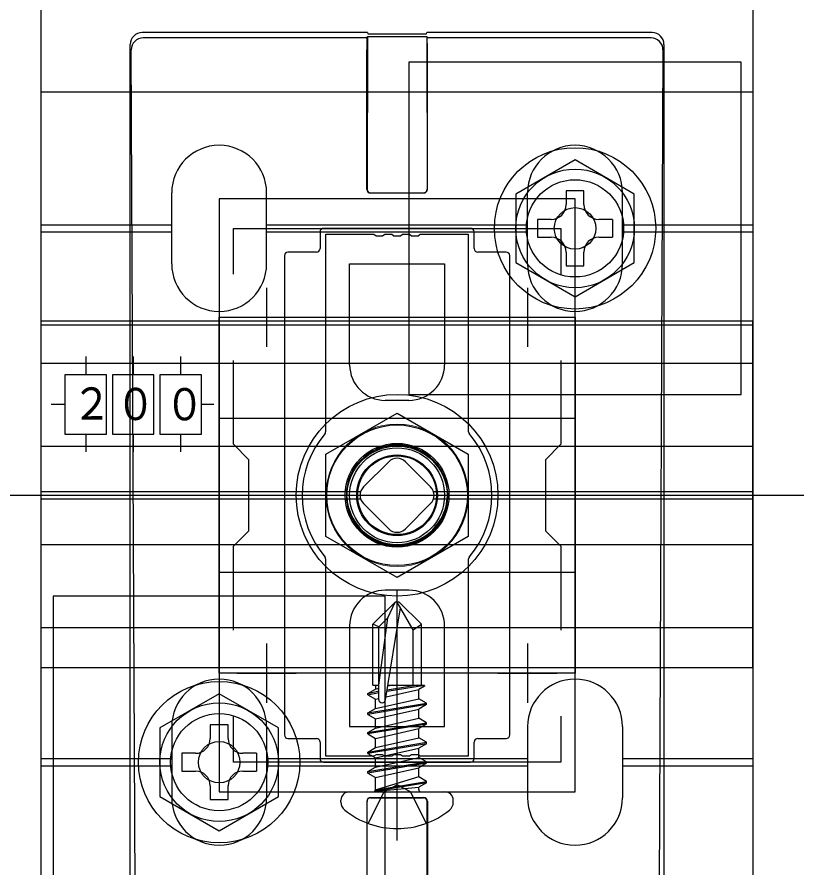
# Model space of a CAD drawing. Units: millimetres, scale not verified. Extents: x -875 to 875, y -1300 to 1294.
# Drawn here: x -292.5 to -226.8, y 92.4 to 164.2 of the extents above; entities that cross this region are included whole.
import ezdxf
from ezdxf.enums import TextEntityAlignment as Align

# ---------------------------------------------------------------- set-up
doc = ezdxf.new("R2010")
doc.units = ezdxf.units.MM
doc.header["$LTSCALE"] = 8
for name, color, linetype in [('0-2_YKK_11', 7, 'Continuous'), ('0-5_YKK_13', 4, 'Continuous'), ('0-9_YSS_K', 3, 'Continuous')]:
    doc.layers.add(name, color=color, linetype=linetype)
doc.layers.add('0-4_YKK_12', color=2, linetype='Continuous', lineweight=18)
doc.styles.add('ＭＳ ゴシック', font='')
doc.styles.get('ＭＳ ゴシック').set_extended_font_data('MS Gothic')

msp = doc.modelspace()

# ---------------------------------------------------------------- linework, layer by layer
at = {"layer": '0-2_YKK_11'}
for p, q in [((-271.5, 141.349), (-271.5, 136.349)), ((-249.5, 141.349), (-249.5, 136.349)), ((-274, 138.849), (-269, 138.849)), ((-252, 138.849), (-247, 138.849)), ((-271.5, 111.349), (-271.5, 106.349)), ((-249.5, 111.349), (-249.5, 106.349)), ((-274, 108.849), (-269, 108.849)), ((-252, 108.849), (-247, 108.849))]:
    msp.add_line(p, q, dxfattribs=at)
msp.add_lwpolyline([(-275.5, 148.849), (-275.5, 98.849), (-245.5, 98.849), (-245.5, 148.849)], close=True, dxfattribs=at)
for points in [[(-274.3, 142.482), (-274.3, 146.349), (-246.7, 146.349), (-246.7, 142.482)], [(-274.3, 112.482), (-274.3, 119.549), (-273, 120.849), (-273, 126.849), (-274.3, 128.149), (-274.3, 135.216)], [(-246.7, 135.216), (-246.7, 128.149), (-248, 126.849), (-248, 120.849), (-246.7, 119.549), (-246.7, 112.482)], [(-246.7, 105.216), (-246.7, 101.349), (-274.3, 101.349), (-274.3, 105.216)]]:
    msp.add_lwpolyline(points, dxfattribs=at)
at = {"layer": '0-4_YKK_12'}
msp.add_circle((-260.5, 123.849), 6, dxfattribs=at)
at = {"layer": '0-5_YKK_13'}
for p, q in [((-263, 162.849), (-282, 162.849)), ((-263, 162.849), (-262.965, 162.744)), ((-258.035, 162.744), (-258, 162.849)), ((-239, 162.849), (-258, 162.849)), ((-263.036, 162.407), (-281.909, 162.407)), ((-263.036, 162.407), (-263.001, 162.512)), ((-263.001, 162.512), (-263.034, 149.65)), ((-263.001, 162.512), (-257.999, 162.512)), ((-262.965, 162.744), (-258.035, 162.744)), ((-239.091, 162.407), (-257.964, 162.407)), ((-283, 85.848), (-283, 161.849)), ((-282.566, 86.285), (-282.909, 161.402)), ((-263.052, 149.632), (-263.052, 161.408)), ((-257.948, 149.632), (-257.948, 161.408)), ((-238.091, 161.402), (-238.434, 86.285)), ((-238, 161.849), (-238, 85.848)), ((-290.5, 157.849), (-230.5, 157.849)), ((-279.5, 143.349), (-279.5, 149.349)), ((-271.5, 143.349), (-271.5, 149.349)), ((-262.752, 149.332), (-258.248, 149.332)), ((-262.735, 149.349), (-258.265, 149.349)), ((-249.5, 143.349), (-249.5, 149.349)), ((-244.75, 149.499), (-246.25, 149.499)), ((-246.25, 149.499), (-246.25, 148.349)), ((-244.75, 148.349), (-244.75, 149.499)), ((-241.5, 143.349), (-241.5, 149.349)), ((-247.5, 147.099), (-248.65, 147.099)), ((-242.35, 147.099), (-243.5, 147.099)), ((-242.35, 147.099), (-242.35, 145.599)), ((-290.5, 146.649), (-279.5, 146.649)), ((-271.5, 146.649), (-249.5, 146.649)), ((-254.3, 146.349), (-266.7, 146.349)), ((-241.5, 146.649), (-230.5, 146.649)), ((-290.5, 146.049), (-279.5, 146.049)), ((-271.5, 146.049), (-249.5, 146.049)), ((-267, 146.049), (-267, 144.649)), ((-254, 144.649), (-254, 146.049)), ((-241.5, 146.049), (-230.5, 146.049)), ((-243.5, 145.599), (-242.35, 145.599)), ((-267.3, 144.349), (-269.7, 144.349)), ((-251.3, 144.349), (-253.7, 144.349)), ((-246.25, 144.349), (-246.25, 143.199)), ((-244.75, 143.199), (-244.75, 144.349)), ((-270, 144.049), (-270, 103.649)), ((-251, 103.649), (-251, 144.049)), ((-246.25, 143.199), (-244.75, 143.199)), ((-230.5, 138.209), (-230.5, 138.557)), ((-230.5, 109.319), (-230.5, 138.209)), ((-290.5, 134.999), (-230.5, 134.999)), ((-286.75, 135.559), (-286.75, 133.999)), ((-282.75, 135.559), (-282.75, 133.999)), ((-278.75, 135.559), (-278.75, 133.999)), ((-288.5, 131.499), (-289.671, 131.499)), ((-275.965, 131.499), (-277, 131.499)), ((-259.5, 131.849), (-261.5, 131.849)), ((-286.75, 128.999), (-286.75, 127.524)), ((-282.75, 128.999), (-282.75, 127.524)), ((-278.75, 128.999), (-278.75, 127.524)), ((-290.5, 127.999), (-230.5, 127.999)), ((-263.328, 124.556), (-261.207, 126.678)), ((-259.793, 126.678), (-257.672, 124.556)), ((-263.575, 124.149), (-290.5, 124.149)), ((-230.5, 124.149), (-257.425, 124.149)), ((-290.5, 123.549), (-263.575, 123.549)), ((-257.425, 123.549), (-230.5, 123.549)), ((-261.207, 121.021), (-263.328, 123.142)), ((-257.672, 123.142), (-259.793, 121.021)), ((-290.5, 119.699), (-230.5, 119.699)), ((-259.5, 115.849), (-261.5, 115.849)), ((-260.5, 94.749), (-260.5, 115.851)), ((-260.675, 114.849), (-262.55, 112.974)), ((-261.293, 113.524), (-260.675, 114.849)), ((-260.325, 114.849), (-260.675, 114.849)), ((-259.15, 112.511), (-260.5, 114.849)), ((-260.325, 114.849), (-258.45, 112.974)), ((-261.465, 106.596), (-260.211, 114.348)), ((-262.05, 107.849), (-261.293, 113.524)), ((-290.5, 112.699), (-230.5, 112.699)), ((-262.55, 107.849), (-262.55, 112.974)), ((-262.05, 112.767), (-262.55, 112.974)), ((-258.45, 107.849), (-258.45, 112.974)), ((-290.5, 109.319), (-230.5, 109.319)), ((-262.55, 107.849), (-262.05, 107.849)), ((-262.324, 107.849), (-262.324, 107.519)), ((-258.189, 107.825), (-261.351, 107.298)), ((-258.751, 107.849), (-261.332, 107.419)), ((-260.864, 107.849), (-261.277, 107.756)), ((-261.262, 107.849), (-258.45, 107.849)), ((-258.189, 107.759), (-258.676, 107.478)), ((-258.189, 107.825), (-258.45, 107.849)), ((-258.189, 107.825), (-258.189, 107.825)), ((-258.189, 107.825), (-258.189, 107.759)), ((-262.972, 107.146), (-262.324, 107.519)), ((-262.972, 107.146), (-262.05, 107.354)), ((-262.972, 107.028), (-262.05, 107.236)), ((-262.972, 107.028), (-262.972, 107.146)), ((-262.972, 107.028), (-262.324, 106.654)), ((-262.324, 107.519), (-262.05, 107.581)), ((-261.423, 106.858), (-258.676, 107.478)), ((-258.676, 106.696), (-258.676, 107.478)), ((-262.972, 105.498), (-258.028, 106.322)), ((-258.028, 106.204), (-262.972, 105.38)), ((-262.324, 106.654), (-262.05, 106.716)), ((-262.324, 105.872), (-258.676, 106.696)), ((-262.324, 105.872), (-262.324, 106.654)), ((-258.028, 106.322), (-258.676, 106.696)), ((-258.028, 106.204), (-258.676, 105.83)), ((-258.028, 106.204), (-258.028, 106.322)), ((-262.972, 105.498), (-262.324, 105.872)), ((-262.972, 105.38), (-262.972, 105.498)), ((-262.324, 105.006), (-258.676, 105.83)), ((-258.676, 105.048), (-258.676, 105.83)), ((-262.972, 105.38), (-262.324, 105.006)), ((-262.324, 104.224), (-258.676, 105.048)), ((-262.324, 104.224), (-262.324, 105.006)), ((-258.028, 104.674), (-258.676, 105.048)), ((-279.5, 104.349), (-279.5, 98.349)), ((-274.75, 104.499), (-276.25, 104.499)), ((-276.25, 104.499), (-276.25, 103.349)), ((-274.75, 103.349), (-274.75, 104.499)), ((-271.5, 104.349), (-271.5, 98.349)), ((-262.972, 103.85), (-258.028, 104.674)), ((-258.028, 104.556), (-262.972, 103.732)), ((-262.972, 103.85), (-262.324, 104.224)), ((-262.324, 103.358), (-258.676, 104.182)), ((-258.028, 104.556), (-258.676, 104.182)), ((-258.676, 103.4), (-258.676, 104.182)), ((-258.028, 104.556), (-258.028, 104.674)), ((-249.5, 104.349), (-249.5, 98.349)), ((-241.5, 104.349), (-241.5, 98.349)), ((-269.7, 103.349), (-267.3, 103.349)), ((-262.972, 103.732), (-262.972, 103.85)), ((-262.972, 103.732), (-262.324, 103.358)), ((-262.324, 102.576), (-258.676, 103.4)), ((-262.324, 102.576), (-262.324, 103.358)), ((-258.028, 103.026), (-258.676, 103.4)), ((-253.7, 103.349), (-251.3, 103.349)), ((-267, 103.049), (-267, 101.649)), ((-262.972, 102.202), (-258.028, 103.026)), ((-258.028, 102.908), (-262.972, 102.084)), ((-262.972, 102.202), (-262.324, 102.576)), ((-258.028, 102.908), (-258.676, 102.535)), ((-258.028, 102.908), (-258.028, 103.026)), ((-254, 101.649), (-254, 103.049)), ((-277.5, 102.099), (-278.65, 102.099)), ((-272.35, 102.099), (-273.5, 102.099)), ((-272.35, 102.099), (-272.35, 100.599)), ((-262.972, 102.084), (-262.972, 102.202)), ((-262.972, 102.084), (-262.324, 101.711)), ((-262.324, 101.711), (-258.676, 102.535)), ((-258.676, 101.752), (-258.676, 102.535)), ((-290.5, 101.649), (-279.5, 101.649)), ((-271.5, 101.649), (-249.5, 101.649)), ((-266.7, 101.349), (-254.3, 101.349)), ((-258.028, 101.26), (-262.972, 100.436)), ((-262.324, 100.928), (-258.676, 101.752)), ((-262.324, 100.928), (-262.324, 101.711)), ((-258.028, 101.26), (-258.676, 100.887)), ((-258.028, 101.26), (-258.028, 101.378)), ((-241.5, 101.649), (-230.5, 101.649)), ((-290.5, 101.049), (-279.5, 101.049)), ((-273.5, 100.599), (-272.35, 100.599)), ((-271.5, 101.049), (-249.5, 101.049)), ((-262.972, 100.554), (-262.324, 100.928)), ((-262.972, 100.436), (-262.972, 100.554)), ((-262.972, 100.436), (-262.324, 100.063)), ((-262.324, 100.063), (-258.676, 100.887)), ((-258.676, 100.104), (-258.676, 100.887)), ((-241.5, 101.049), (-230.5, 101.049)), ((-262.324, 99.049), (-262.324, 100.063)), ((-258.676, 100.104), (-262.266, 99.024)), ((-262.266, 99.024), (-258.028, 99.73)), ((-258.028, 99.613), (-258.028, 99.73)), ((-276.25, 99.349), (-276.25, 98.199)), ((-274.75, 98.199), (-274.75, 99.349)), ((-258.028, 99.613), (-262.266, 98.906)), ((-262.266, 98.906), (-258.676, 99.239)), ((-262.266, 98.906), (-262.266, 99.024)), ((-261.625, 98.849), (-260.5, 99.447)), ((-259.375, 98.849), (-260.5, 99.447)), ((-258.028, 99.613), (-258.676, 99.239)), ((-258.676, 99.049), (-258.676, 99.239)), ((-264.535, 98.849), (-256.465, 98.849)), ((-261.625, 98.849), (-262.95, 96.192)), ((-262.752, 98.367), (-258.248, 98.367)), ((-262.735, 98.349), (-258.265, 98.349)), ((-259.375, 98.849), (-258.05, 96.192)), ((-276.25, 98.199), (-274.75, 98.199)), ((-265.235, 97.987), (-265.235, 98.149)), ((-263.052, 98.067), (-263.052, 86.29)), ((-263.001, 85.186), (-263.034, 98.048)), ((-257.948, 98.067), (-257.948, 86.29)), ((-255.765, 97.987), (-255.765, 98.149))]:
    msp.add_line(p, q, dxfattribs=at)
for points in [[(-230.5, 222.549), (-230.5, 25.149), (-290.5, 25.149), (-290.5, 222.549)], [(-259.5, 160.349), (-259.5, 132.349), (-231.5, 132.349), (-231.5, 160.349)], [(-240.5, 149.236), (-245.5, 152.123), (-250.5, 149.236), (-250.5, 143.462), (-245.5, 140.576), (-240.5, 143.462)], [(-245.5, 138.849), (-245.5, 108.849), (-275.5, 108.849), (-275.5, 138.849)], [(-288.5, 128.999), (-285, 128.999), (-285, 133.999), (-288.5, 133.999)], [(-284.5, 128.999), (-281, 128.999), (-281, 133.999), (-284.5, 133.999)], [(-280.5, 128.999), (-277, 128.999), (-277, 133.999), (-280.5, 133.999)], [(-266.5, 127.313), (-260.5, 130.777), (-254.5, 127.313), (-254.5, 120.385), (-260.5, 116.921), (-266.5, 120.385)], [(-275.5, 117.349), (-275.5, 130.349), (-245.5, 130.349), (-245.5, 117.349)], [(-289.5, 115.349), (-289.5, 87.349), (-261.5, 87.349), (-261.5, 115.349)], [(-270.5, 104.236), (-275.5, 107.123), (-280.5, 104.236), (-280.5, 98.462), (-275.5, 95.576), (-270.5, 98.462)]]:
    msp.add_lwpolyline(points, close=True, dxfattribs=at)
for points in [[(-257.964, 162.407), (-257.999, 162.512), (-257.966, 149.65)], [(-248.65, 147.099), (-248.65, 145.599), (-247.5, 145.599)], [(-266.572, 129.058), (-266.5, 129.253), (-266.5, 145.849), (-262.458, 145.849), (-262.275, 145.729), (-261.725, 145.729), (-261.542, 145.849), (-260.958, 145.849), (-260.775, 145.729), (-260.225, 145.729), (-260.042, 145.849), (-259.458, 145.849), (-259.275, 145.729), (-258.725, 145.729), (-258.542, 145.849), (-254.5, 145.849)], [(-254.5, 145.849), (-254.5, 129.253), (-254.428, 129.058)], [(-264.5, 134.849), (-264.5, 143.349), (-256.5, 143.349), (-256.5, 134.849)], [(-290.5, 138.209), (-290.5, 138.557), (-230.5, 138.557)], [(-290.5, 109.319), (-290.5, 138.209), (-230.5, 138.209)], [(-254.428, 118.641), (-254.5, 118.445), (-254.5, 101.849), (-258.542, 101.849), (-258.725, 101.969), (-259.275, 101.969), (-259.458, 101.849), (-260.042, 101.849), (-260.225, 101.969), (-260.775, 101.969), (-260.958, 101.849), (-261.542, 101.849), (-261.725, 101.969), (-262.275, 101.969), (-262.458, 101.849), (-266.5, 101.849), (-266.5, 118.445), (-266.572, 118.641)], [(-262.05, 106.644), (-262.05, 112.767), (-261.293, 113.524)], [(-264.5, 112.849), (-264.5, 104.349), (-256.5, 104.349), (-256.5, 112.849)], [(-259.15, 107.849), (-259.15, 112.511), (-258.45, 112.974)], [(-278.65, 102.099), (-278.65, 100.599), (-277.5, 100.599)], [(-262.972, 100.554), (-258.028, 101.378), (-258.676, 101.752)], [(-258.028, 99.613), (-258.028, 99.73), (-258.676, 100.104)], [(-257.964, 85.291), (-257.999, 85.186), (-257.966, 98.048)]]:
    msp.add_lwpolyline(points, dxfattribs=at)
for centre, radius in [((-245.5, 146.349), 6.8), ((-245.5, 146.349), 5), ((-245.5, 146.349), 4.1), ((-245.5, 146.349), 1.75), ((-260.5, 123.849), 8.5), ((-260.5, 123.849), 8.5), ((-260.5, 123.849), 5.928), ((-260.5, 123.849), 4.375), ((-260.5, 123.849), 4.25), ((-260.5, 123.849), 4.25), ((-260.5, 123.753), 4.245), ((-260.5, 123.849), 4), ((-260.5, 123.849), 4), ((-260.5, 123.849), 4), ((-260.5, 123.849), 3.4), ((-260.5, 123.849), 3.324), ((-260.5, 123.849), 3.32), ((-275.5, 101.349), 6.8), ((-275.5, 101.349), 5), ((-275.5, 101.349), 4.1), ((-275.5, 101.349), 1.75)]:
    msp.add_circle(centre, radius, dxfattribs=at)
for centre, radius, start, end in [((-282, 161.849), 1, 90, 180), ((-239, 161.849), 1, 0, 90), ((-281.909, 161.407), 1, 90, 180.2617), ((-239.091, 161.407), 1, 359.7383, 90), ((-275.5, 149.349), 4, 0, 180), ((-245.5, 149.349), 4, 0, 180), ((-247.5, 148.349), 1.25, 270, 0), ((-243.5, 148.349), 1.25, 180, 270), ((-247.5, 144.349), 1.25, 0, 90), ((-243.5, 144.349), 1.25, 90, 180), ((-275.5, 143.349), 4, 180, 0), ((-245.5, 143.349), 4, 180, 0), ((-261.5, 134.849), 3, 180.00001, 269.99999), ((-259.5, 134.849), 3, 270.00001, 359.99999), ((-260.5, 123.849), 8, 139.3793, 220.6207), ((-260.5, 123.849), 8, 319.3793, 40.6207), ((-260.5, 123.849), 4.25, 359.99999, 180.00001), ((-260.5, 125.97), 1, 45, 135), ((-262.621, 123.849), 1, 135, 225), ((-258.379, 123.849), 1, 315, 45), ((-260.501, 123.951), 4.25, 183.27666, 357.50585), ((-260.5, 121.728), 1, 225, 315), ((-261.5, 112.849), 3, 90.00001, 179.99999), ((-259.5, 112.849), 3, 0.00001, 89.99999), ((-275.5, 104.349), 4, 0, 180), ((-245.5, 104.349), 4, 0, 180), ((-261.756, 106.644), 0.294, 180, 270), ((-261.756, 106.644), 0.294, 270, 350.8071), ((-277.5, 103.349), 1.25, 270, 0), ((-273.5, 103.349), 1.25, 180, 270), ((-277.5, 99.349), 1.25, 0, 90), ((-273.5, 99.349), 1.25, 90, 180), ((-262.524, 99.049), 0.2, 270, 360), ((-258.476, 99.049), 0.2, 180, 270), ((-275.5, 98.349), 4, 180, 0), ((-264.535, 98.149), 0.7, 90, 180), ((-256.465, 98.149), 0.7, 0, 90), ((-245.5, 98.349), 4, 180, 0), ((-264.373, 97.987), 0.862, 180, 230.87645), ((-256.627, 97.987), 0.862, 309.12355, 0), ((-260.5, 102.749), 7, 230.87645, 270), ((-260.5, 102.749), 7, 270, 309.12355)]:
    msp.add_arc(centre, radius, start, end, dxfattribs=at)
for centre, major_axis, ratio, start_param, end_param in [((-263.035, 161.408), (0, -1), 0.017455, 3.193953, 4.712389), ((-257.965, 161.408), (0, -1), 0.017455, 1.570796, 3.089233), ((-262.752, 149.632), (0.212, 0.212), 0.999695, 2.356347, 3.926839), ((-262.734, 149.65), (-0.123, -0.275), 0.996125, 5.132377, 6.702869), ((-258.266, 149.65), (0.123, -0.275), 0.996125, 5.863502, 7.433993), ((-258.248, 149.632), (-0.212, 0.212), 0.999695, 2.356347, 3.926839), ((-266.7, 146.049), (-0.212, 0.212), 0.999695, 5.497939, 7.068431), ((-254.3, 146.049), (0.212, 0.212), 0.999695, 5.497939, 7.068431), ((-269.7, 144.049), (-0.212, 0.212), 0.999695, 5.497939, 7.068431), ((-267.3, 144.649), (0.212, -0.212), 0.999695, 5.497939, 7.068431), ((-253.7, 144.649), (-0.212, -0.212), 0.999695, 5.497939, 7.068431), ((-251.3, 144.049), (0.212, 0.212), 0.999695, 5.497939, 7.068431), ((-269.7, 103.649), (-0.212, -0.212), 0.999695, 5.497939, 7.068431), ((-267.3, 103.049), (0.212, 0.212), 0.999695, 5.497939, 7.068431), ((-253.7, 103.049), (-0.212, 0.212), 0.999695, 5.497939, 7.068431), ((-251.3, 103.649), (0.212, -0.212), 0.999695, 5.497939, 7.068431), ((-266.7, 101.649), (-0.212, -0.212), 0.999695, 5.497939, 7.068431), ((-254.3, 101.649), (0.212, -0.212), 0.999695, 5.497939, 7.068431), ((-262.752, 98.067), (0.212, -0.212), 0.999695, 2.356347, 3.926839), ((-262.734, 98.048), (-0.123, 0.275), 0.996125, 5.863502, 7.433993), ((-258.266, 98.048), (0.123, 0.275), 0.996125, 5.132377, 6.702869), ((-258.248, 98.067), (-0.212, -0.212), 0.999695, 2.356347, 3.926839)]:
    msp.add_ellipse(centre, major_axis=major_axis, ratio=ratio, start_param=start_param, end_param=end_param, dxfattribs=at)
at = {"layer": '0-9_YSS_K'}
msp.add_line((-315.5, 123.849), (804.5, 123.849), dxfattribs=at)

# ---------------------------------------------------------------- texts
at = {"layer": '0-5_YKK_13', "style": 'ＭＳ ゴシック', "width": 0.9}
for s, p in [('２', (-287.906, 129.417)), ('０', (-284.217, 129.378)), ('０', (-280.08, 129.359))]:
    msp.add_text(s, height=2.711, dxfattribs=at).set_placement(p, align=Align.BOTTOM_LEFT)

doc.saveas('drawing.dxf')
